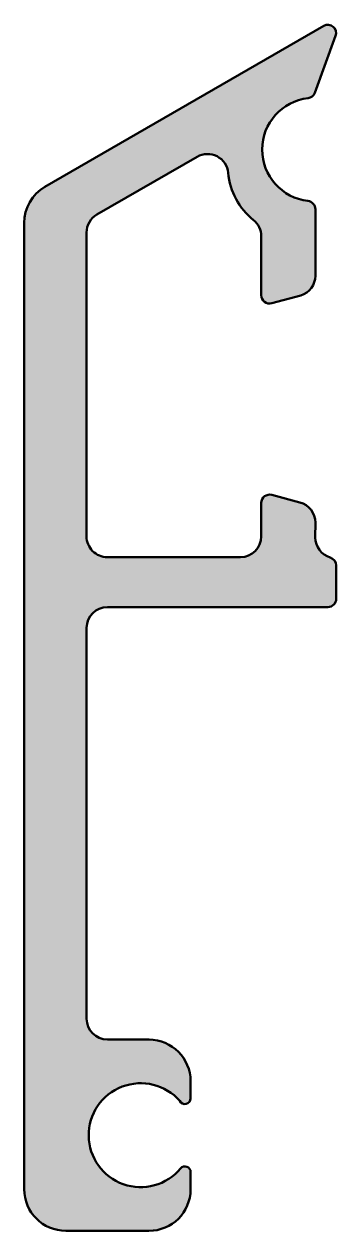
# Model space of a CAD drawing. Extents: x -7.5 to 0, y -20 to 9.
import ezdxf

# ---------------------------------------------------------------- set-up
doc = ezdxf.new("R2010")
doc.units = 0
doc.layers.add('0S-Alu contour', color=7, linetype='Continuous', lineweight=50)
doc.layers.add('0S-Alu hatch', color=252, linetype='Continuous', lineweight=25)

# ---------------------------------------------------------------- blocks, each defined once
blk = doc.blocks.new('129820__D160C0D8_2F61_4C0A_B6C8_CF174BA089DD_')
at = {"layer": '0S-Alu hatch'}
h = blk.add_hatch(color=256, dxfattribs=at)
edge = h.paths.add_edge_path()
edge.add_line((-6.519477490515483, -20.03895886110451), (-4.520486640750712, -20.03994062873811))
edge.add_arc((-4.519995509180342, -19.03994074934323), 0.9999999999999982, 269.9718602327008, 359.8676871819516)
edge.add_line((-3.519998175599281, -19.04225004160825), (-3.519036307504816, -18.62573042463006))
edge.add_arc((-3.65408852255309, -18.62541854876289), 0.1350525751550182, 359.8676871819516, 500.254353839287)
edge.add_ellipse((-4.719042178890944, -17.7398428344413), major_axis=(-1.250000000000005, 0), ratio=1, start_angle=-138.811841415704, end_angle=140.2543538392864, ccw=False)
edge.add_arc((-3.656909987975661, -16.85344723365529), 0.1369171405330347, 207.5032421065532, 360)
edge.add_line((-3.519992847442626, -16.85344723365529), (-3.519992847442626, -16.44188504096447))
edge.add_arc((-4.519992847442625, -16.44188504096447), 0.9999999999999991, 0, 89.88923861526318)
edge.add_line((-4.518059697798953, -15.44188690949999), (-5.5199885559082, -15.43995002746582))
edge.add_ellipse((-5.519203075473412, -14.94016599880812), major_axis=(-0.4997846459034421, 0), ratio=1, start_angle=-0.024759157543314814, end_angle=89.90995175081969, ccw=False)
edge.add_line((-6.018987674713132, -14.93995002746585), (-6.018987674713136, -5.53997138977051))
edge.add_ellipse((-5.518987674713135, -5.53997138977051), major_axis=(-0.5000000000000009, 0), ratio=1, start_angle=270.0000000000001, end_angle=360, ccw=False)
edge.add_line((-5.518987674713136, -5.039971389770509), (-0.2199999999999997, -5.03997138977051))
edge.add_arc((-0.2199999999999971, -4.839971389770512), 0.1999999999999975, 269.9999999999993, 360)
edge.add_line((-0.0199999999999996, -4.839971389770512), (-0.0199999999999987, -4.040430970329637))
edge.add_arc((-0.2199999999967934, -4.040430970329426), 0.199999999996795, 0, 73.48367224251803)
edge.add_ellipse((-0.0209980002790179, -3.369313838892356), major_axis=(-0.5000000000032012, 0), ratio=1, start_angle=-0.15827299019332486, end_angle=73.48367224260272, ccw=False)
edge.add_line((-0.5209960925909926, -3.367932648251016), (-0.5200050223820059, -3.009160152306694))
edge.add_arc((-1.020003114690778, -3.00777896166516), 0.4999999999999999, 359.8417270097837, 434.9740555468092)
edge.add_line((-0.8903749120165604, -2.524874696751862), (-1.567996759414674, -2.342977561950682))
edge.add_arc((-1.618976754757974, -2.536391736048415), 0.2000200056672069, 75.23385224759167, 179.8810405684877)
edge.add_line((-1.818996329307555, -2.535976448059091), (-1.819997029027241, -3.340596287334818))
edge.add_ellipse((-2.319996642334889, -3.339974441528318), major_axis=(-0.5000000000000038, 0), ratio=1, start_angle=90.00000000000023, end_angle=179.9287417011905, ccw=False)
edge.add_line((-2.319996642334887, -3.839974441528322), (-5.519987602233883, -3.839974441528319))
edge.add_ellipse((-5.519987602233885, -3.33997444152832), major_axis=(-0.4999999999999987, 0), ratio=1, start_angle=0, end_angle=90.00000000000023, ccw=False)
edge.add_line((-6.019987602233885, -3.339974441528319), (-6.019987602233888, 3.964574068592924))
edge.add_ellipse((-5.519987602233888, 3.964574068592924), major_axis=(-0.4999999999999992, 0), ratio=1, start_angle=299.9937961220143, end_angle=360, ccw=False)
edge.add_line((-5.769940714977018, 4.397613837471047), (-3.363456598818739, 5.786650685423804))
edge.add_ellipse((-3.11350348607561, 5.35361091654568), major_axis=(-0.4999999999999985, 0), ratio=1, start_angle=185.3062960615266, end_angle=299.99379612201426, ccw=False)
edge.add_arc((-0.9690279243986852, 5.552785579950356), 1.653705175081291, 185.3062960615268, 231.1505383951882)
edge.add_ellipse((-2.319996256828321, 3.875486994145108), major_axis=(-0.5000000000000135, 0), ratio=1, start_angle=180, end_angle=231.1505383951883, ccw=False)
edge.add_line((-1.819996256828308, 3.875486994145109), (-1.819996256828307, 2.456013164520264))
edge.add_arc((-1.620798987315414, 2.455087605511131), 0.1991994197804601, 179.7337802701084, 285.3712072552475)
edge.add_line((-1.567996878623957, 2.263013801574708), (-0.8679982614517198, 2.452013454437256))
edge.add_arc((-1.019188189386581, 2.927757104237521), 0.4991897581423585, 287.6301030498576, 359.9145252566044)
edge.add_line((-0.5199989867210383, 2.927012405395492), (-0.5199989867210384, 4.525467364662549))
edge.add_arc((-0.7199989867210377, 4.525467364662546), 0.1999999999999991, 0, 83.42080420985869)
edge.add_ellipse((-0.554462785555709, 5.960719158805558), major_axis=(-1.244766398587323, 0), ratio=1, start_angle=-83.4370411682674, end_angle=83.42080420985849, ccw=False)
edge.add_arc((-0.719592246391815, 7.396017806352805), 0.1999999999999992, 276.5629588317327, 339.9038776436021)
edge.add_line((-0.531768744787034, 7.327298578731138), (-0.0323098671919482, 8.692420372794022))
edge.add_arc((-0.2201333687967306, 8.761139600415689), 0.2, 339.9038776436021, 480.0240655343493)
edge.add_line((-0.3202061100584718, 8.9343026636144), (-7.020348463572971, 5.062220478335241))
edge.add_arc((-6.519984757264262, 4.196405162341694), 0.9999999999999987, 120.0240655343497, 180.0024619372512)
edge.add_line((-7.519984756341098, 4.196362193430696), (-7.518986358021947, -19.03900195062167))
edge.add_arc((-6.51898635894511, -19.03895898170962), 0.9999999999999998, 180.0024619372512, 269.9718602327008)
at = {"layer": '0S-Alu contour', "color": 7}
for points in [[(-0.3202061100584718, 8.9343026636144), (-7.020348463572971, 5.062220478335241)], [(-0.531768744787034, 7.327298578731138), (-0.0323098671919482, 8.692420372794022)], [(-5.769940714977018, 4.397613837471047), (-3.363456598818739, 5.786650685423804)], [(-0.5199989867210383, 2.927012405395492), (-0.5199989867210384, 4.525467364662549)], [(-7.519984756341098, 4.196362193430696), (-7.518986358021947, -19.03900195062167)], [(-6.019987602233885, -3.339974441528319), (-6.019987602233888, 3.964574068592924)], [(-1.819996256828308, 3.875486994145109), (-1.819996256828307, 2.456013164520264)], [(-1.567996878623957, 2.263013801574708), (-0.8679982614517198, 2.452013454437256)], [(-1.818996329307555, -2.535976448059091), (-1.819997029027241, -3.340596287334818)], [(-0.8903749120165604, -2.524874696751862), (-1.567996759414674, -2.342977561950682)], [(-0.5209960925909926, -3.367932648251016), (-0.5200050223820059, -3.009160152306694)], [(-2.319996642334887, -3.839974441528322), (-5.519987602233883, -3.839974441528319)], [(-0.0199999999999996, -4.839971389770512), (-0.0199999999999987, -4.040430970329637)], [(-5.518987674713136, -5.039971389770509), (-0.2199999999999997, -5.03997138977051)], [(-6.018987674713132, -14.93995002746585), (-6.018987674713136, -5.53997138977051)], [(-4.518059697798953, -15.44188690949999), (-5.5199885559082, -15.43995002746582)], [(-3.519992847442626, -16.85344723365529), (-3.519992847442626, -16.44188504096447)], [(-3.519998175599281, -19.04225004160825), (-3.519036307504816, -18.62573042463006)], [(-6.519477490515483, -20.03895886110451), (-4.520486640750712, -20.03994062873811)]]:
    blk.add_lwpolyline(points, dxfattribs=at)
for centre, radius, start, end in [((-0.2201333687967306, 8.761139600415689), 0.2, 339.9038776436021, 120.0240655343493), ((-0.719592246391815, 7.396017806352805), 0.1999999999999992, 276.5629588317327, 339.9038776436021), ((-0.9690279243986852, 5.552785579950356), 1.653705175081291, 185.3062960615268, 231.1505383951882), ((-6.519984757264262, 4.196405162341694), 0.9999999999999987, 120.0240655343497, 180.0024619372512), ((-0.7199989867210377, 4.525467364662546), 0.1999999999999991, 0, 83.42080420985869), ((-1.019188189386581, 2.927757104237521), 0.4991897581423585, 287.6301030498576, 359.9145252566044), ((-1.620798987315414, 2.455087605511131), 0.1991994197804601, 179.7337802701084, 285.3712072552475), ((-1.618976754757974, -2.536391736048415), 0.2000200056672069, 75.23385224759167, 179.8810405684877), ((-1.020003114690778, -3.00777896166516), 0.4999999999999999, 359.8417270097837, 74.97405554680927), ((-0.2199999999967934, -4.040430970329426), 0.199999999996795, 0, 73.48367224251803), ((-0.2199999999999971, -4.839971389770512), 0.1999999999999975, 269.9999999999993, 0), ((-4.519992847442625, -16.44188504096447), 0.9999999999999991, 0, 89.88923861526318), ((-3.656909987975661, -16.85344723365529), 0.1369171405330347, 207.5032421065532, 0), ((-3.65408852255309, -18.62541854876289), 0.1350525751550182, 359.8676871819516, 140.254353839287), ((-6.51898635894511, -19.03895898170962), 0.9999999999999998, 180.0024619372512, 269.9718602327008), ((-4.519995509180342, -19.03994074934323), 0.9999999999999982, 269.9718602327008, 359.8676871819516)]:
    blk.add_arc(centre, radius, start, end, dxfattribs=at)
at = {"layer": '0S-Alu contour', "color": 7, "extrusion": (0, 0, -1)}
for centre, radius, start, end in [((0.554462785555709, 5.960719158805558), 1.244766398587323, 276.5791957901415, 83.43704116826748), ((3.11350348607561, 5.35361091654568), 0.4999999999999985, 60.00620387798574, 174.6937039384734), ((5.519987602233888, 3.964574068592924), 0.4999999999999992, 0, 60.00620387798569), ((2.319996256828321, 3.875486994145108), 0.5000000000000135, 128.8494616048117, 180), ((5.519987602233885, -3.33997444152832), 0.4999999999999987, 269.9999999999998, 0), ((2.319996642334889, -3.339974441528318), 0.5000000000000038, 180.0712582988095, 269.9999999999998), ((0.0209980002790179, -3.369313838892356), 0.5000000000032012, 286.5163277573973, 0.1582729901932481), ((5.518987674713135, -5.53997138977051), 0.5000000000000009, 0, 89.99999999999991), ((5.519203075473412, -14.94016599880812), 0.4997846459034421, 270.0900482491803, 0.0247591575432836), ((4.719042178890944, -17.7398428344413), 1.250000000000005, 219.7456461607136, 138.811841415704)]:
    blk.add_arc(centre, radius, start, end, dxfattribs=at)
blk = doc.blocks.new('129820__C152BD0A_5868_4936_A868_3FA57C4CB144_')
at = {"layer": '0S-Alu contour', "color": 7}
blk.add_blockref('129820__D160C0D8_2F61_4C0A_B6C8_CF174BA089DD_', (0, 0), dxfattribs=at)

msp = doc.modelspace()

# ---------------------------------------------------------------- block references
at = {"layer": '0S-Alu contour', "color": 7}
msp.add_blockref('129820__C152BD0A_5868_4936_A868_3FA57C4CB144_', (0, 0), dxfattribs=at)

doc.saveas('drawing.dxf')
